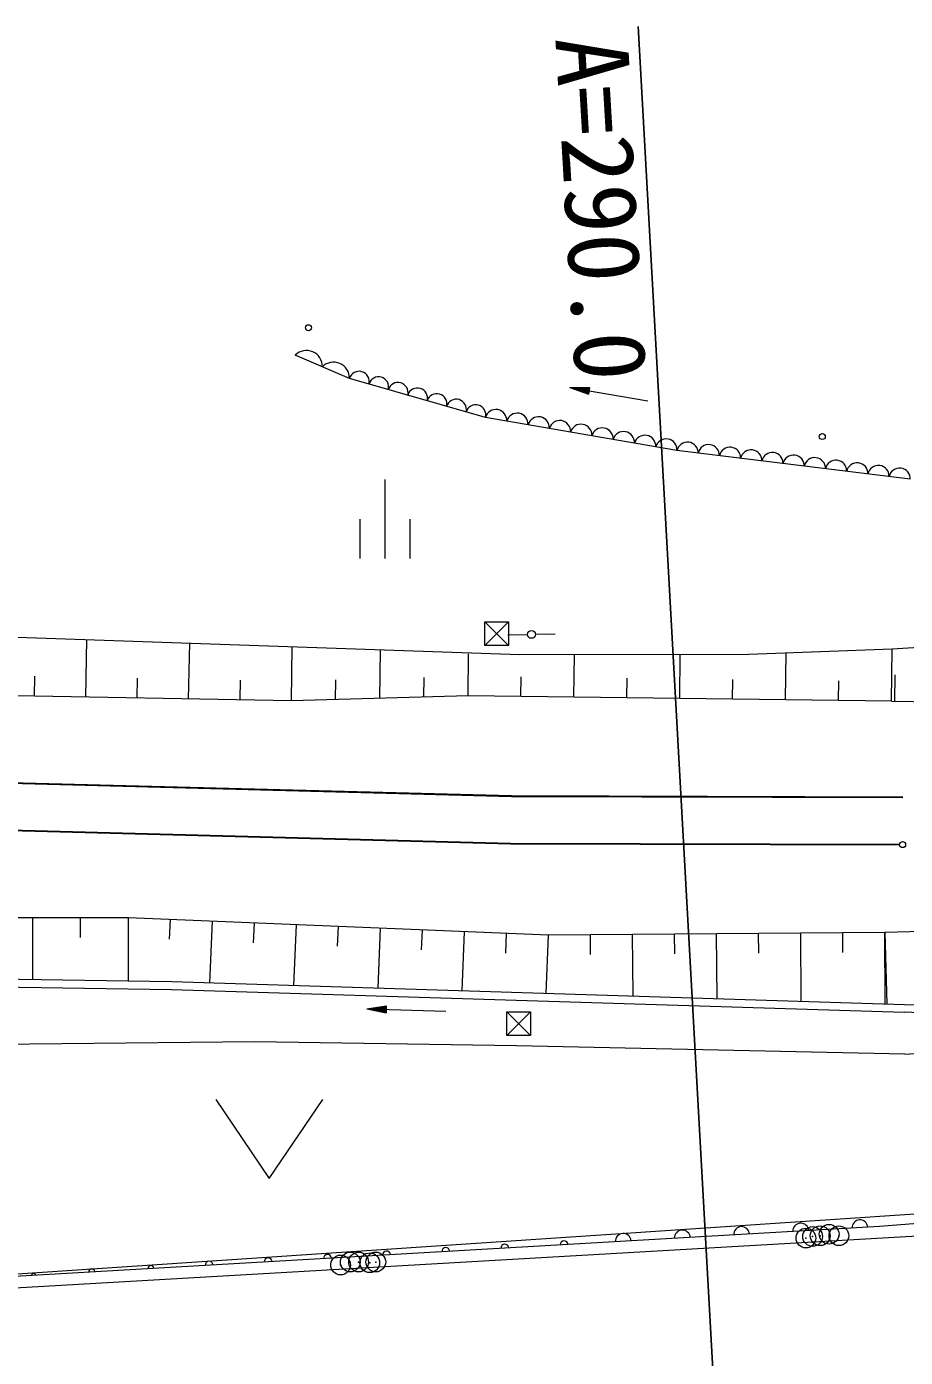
# Model space of a CAD drawing. Units: millimetres, scale not verified. Extents: x 40000 to 680000, y 20000 to 380000.
# Drawn here: x 294016 to 316260, y 282988 to 316676 of the extents above; entities that cross this region are included whole.
import ezdxf
from ezdxf.enums import TextEntityAlignment as Align

# ---------------------------------------------------------------- set-up
doc = ezdxf.new("R2010")
doc.units = ezdxf.units.MM
doc.header["$LTSCALE"] = 1000
doc.header["$PDMODE"] = 32
doc.header["$PDSIZE"] = 500
for name, color, linetype, lineweight in [('M-BGD', 7, 'Continuous', 13), ('M-STR-HTXT', 7, 'Continuous', 13), ('M-STR-STRC', 7, 'Continuous', 25)]:
    doc.layers.add(name, color=color, linetype=linetype, lineweight=lineweight)
doc.styles.add('ＭＳ ゴシック', font='')
doc.styles.get('ＭＳ ゴシック').set_extended_font_data('MS Gothic')

msp = doc.modelspace()

# ---------------------------------------------------------------- linework, layer by layer
at = {"layer": 'M-BGD'}
for p, q in [((302189, 307772), (300818, 308361)), ((305631, 306781), (302189, 307772)), ((307768, 307538), (308268, 307541)), ((307768, 307538), (308239, 307370)), ((307768, 307538), (309740, 307203)), ((307773, 307536), (307773, 307538)), ((307775, 307536), (307776, 307538)), ((307777, 307535), (307779, 307538)), ((307780, 307534), (307781, 307538)), ((307782, 307533), (307784, 307538)), ((307784, 307532), (307787, 307538)), ((307787, 307531), (307789, 307538)), ((307789, 307531), (307792, 307538)), ((307791, 307530), (307795, 307538)), ((307794, 307529), (307797, 307538)), ((307796, 307528), (307800, 307538)), ((307799, 307527), (307803, 307538)), ((307801, 307526), (307805, 307538)), ((307803, 307526), (307808, 307538)), ((307806, 307525), (307811, 307538)), ((307808, 307524), (307813, 307538)), ((307810, 307523), (307816, 307538)), ((307813, 307522), (307819, 307538)), ((307815, 307521), (307821, 307538)), ((307817, 307520), (307824, 307538)), ((307820, 307520), (307827, 307538)), ((307822, 307519), (307829, 307538)), ((307824, 307518), (307832, 307538)), ((307827, 307517), (307835, 307538)), ((307829, 307516), (307837, 307539)), ((307831, 307515), (307840, 307539)), ((307834, 307515), (307843, 307539)), ((307836, 307514), (307845, 307539)), ((307839, 307513), (307848, 307539)), ((307841, 307512), (307851, 307539)), ((307843, 307511), (307853, 307539)), ((307846, 307510), (307856, 307539)), ((307848, 307509), (307859, 307539)), ((307850, 307509), (307861, 307539)), ((307853, 307508), (307864, 307539)), ((307855, 307507), (307867, 307539)), ((307857, 307506), (307869, 307539)), ((307860, 307505), (307872, 307539)), ((307862, 307504), (307875, 307539)), ((307864, 307504), (307877, 307539)), ((307867, 307503), (307880, 307539)), ((307869, 307502), (307883, 307539)), ((307871, 307501), (307885, 307539)), ((307874, 307500), (307888, 307539)), ((307876, 307499), (307891, 307539)), ((307879, 307499), (307893, 307539)), ((307881, 307498), (307896, 307539)), ((307883, 307497), (307899, 307539)), ((307886, 307496), (307901, 307539)), ((307888, 307495), (307904, 307539)), ((307890, 307494), (307907, 307539)), ((307893, 307494), (307909, 307539)), ((307895, 307493), (307912, 307539)), ((307897, 307492), (307915, 307539)), ((307900, 307491), (307917, 307539)), ((307902, 307490), (307920, 307539)), ((307904, 307489), (307923, 307539)), ((307907, 307489), (307925, 307539)), ((307909, 307488), (307928, 307539)), ((307911, 307487), (307931, 307539)), ((307914, 307486), (307933, 307539)), ((307916, 307485), (307936, 307539)), ((307919, 307484), (307939, 307539)), ((307921, 307483), (307941, 307539)), ((307923, 307483), (307944, 307539)), ((307926, 307482), (307947, 307539)), ((307928, 307481), (307949, 307539)), ((307930, 307480), (307952, 307539)), ((307933, 307479), (307955, 307539)), ((307935, 307478), (307957, 307539)), ((307937, 307478), (307960, 307539)), ((307940, 307477), (307963, 307539)), ((307942, 307476), (307965, 307539)), ((307944, 307475), (307968, 307539)), ((307947, 307474), (307971, 307539)), ((307949, 307473), (307973, 307539)), ((307952, 307473), (307976, 307539)), ((307954, 307472), (307979, 307539)), ((307956, 307471), (307981, 307539)), ((307959, 307470), (307984, 307539)), ((307961, 307469), (307987, 307539)), ((307963, 307468), (307989, 307539)), ((307966, 307467), (307992, 307539)), ((307968, 307467), (307995, 307539)), ((307970, 307466), (307997, 307539)), ((307973, 307465), (308000, 307539)), ((307975, 307464), (308003, 307539)), ((307977, 307463), (308005, 307540)), ((307980, 307462), (308008, 307540)), ((307982, 307462), (308011, 307540)), ((307985, 307461), (308013, 307540)), ((307987, 307460), (308016, 307540)), ((307989, 307459), (308019, 307540)), ((307992, 307458), (308021, 307540)), ((307994, 307457), (308024, 307540)), ((307996, 307457), (308027, 307540)), ((307999, 307456), (308029, 307540)), ((308001, 307455), (308032, 307540)), ((308003, 307454), (308035, 307540)), ((308006, 307453), (308037, 307540)), ((308008, 307452), (308040, 307540)), ((308010, 307451), (308043, 307540)), ((308013, 307451), (308045, 307540)), ((308015, 307450), (308048, 307540)), ((308017, 307449), (308051, 307540)), ((308020, 307448), (308053, 307540)), ((308022, 307447), (308056, 307540)), ((308025, 307446), (308059, 307540)), ((308027, 307446), (308061, 307540)), ((308029, 307445), (308064, 307540)), ((308032, 307444), (308067, 307540)), ((308034, 307443), (308069, 307540)), ((308036, 307442), (308072, 307540)), ((308039, 307441), (308074, 307540)), ((308041, 307441), (308077, 307540)), ((308043, 307440), (308080, 307540)), ((308046, 307439), (308083, 307540)), ((308048, 307438), (308085, 307540)), ((308050, 307437), (308088, 307540)), ((308053, 307436), (308091, 307540)), ((308055, 307436), (308093, 307540)), ((308058, 307435), (308096, 307540)), ((308060, 307434), (308098, 307540)), ((308062, 307433), (308101, 307540)), ((308065, 307432), (308104, 307540)), ((308067, 307431), (308107, 307540)), ((308069, 307430), (308109, 307540)), ((308072, 307430), (308112, 307540)), ((308074, 307429), (308115, 307540)), ((308076, 307428), (308117, 307540)), ((308079, 307427), (308120, 307540)), ((308081, 307426), (308122, 307540)), ((308083, 307425), (308125, 307540)), ((308086, 307425), (308128, 307540)), ((308088, 307424), (308131, 307540)), ((308090, 307423), (308133, 307540)), ((308093, 307422), (308136, 307540)), ((308095, 307421), (308139, 307540)), ((308097, 307420), (308141, 307540)), ((308100, 307420), (308144, 307540)), ((308102, 307419), (308146, 307540)), ((308105, 307418), (308149, 307540)), ((308107, 307417), (308152, 307540)), ((308109, 307416), (308155, 307540)), ((308112, 307415), (308157, 307540)), ((308114, 307414), (308160, 307540)), ((308116, 307414), (308163, 307540)), ((308119, 307413), (308165, 307540)), ((308121, 307412), (308168, 307540)), ((308123, 307411), (308170, 307540)), ((308126, 307410), (308173, 307541)), ((308128, 307409), (308176, 307541)), ((308131, 307409), (308179, 307541)), ((308133, 307408), (308181, 307541)), ((308135, 307407), (308184, 307541)), ((308138, 307406), (308187, 307541)), ((308140, 307405), (308189, 307541)), ((308142, 307404), (308192, 307541)), ((308145, 307404), (308194, 307541)), ((308147, 307403), (308197, 307541)), ((308149, 307402), (308200, 307541)), ((308152, 307401), (308203, 307541)), ((308154, 307400), (308205, 307541)), ((308156, 307399), (308208, 307541)), ((308159, 307399), (308211, 307541)), ((308161, 307398), (308213, 307541)), ((308163, 307397), (308216, 307541)), ((308166, 307396), (308218, 307541)), ((308168, 307395), (308221, 307541)), ((308170, 307394), (308224, 307541)), ((308173, 307393), (308227, 307541)), ((308175, 307393), (308229, 307541)), ((308178, 307392), (308232, 307541)), ((308180, 307391), (308235, 307541)), ((308182, 307390), (308237, 307541)), ((308185, 307389), (308240, 307541)), ((308187, 307388), (308242, 307541)), ((308189, 307388), (308245, 307541)), ((308192, 307387), (308248, 307541)), ((308194, 307386), (308251, 307541)), ((308196, 307385), (308253, 307541)), ((308199, 307384), (308256, 307541)), ((308201, 307383), (308259, 307541)), ((308203, 307383), (308261, 307541)), ((308206, 307382), (308264, 307541)), ((308208, 307381), (308266, 307541)), ((308211, 307380), (308267, 307535)), ((308213, 307379), (308264, 307521)), ((308215, 307378), (308262, 307507)), ((308218, 307377), (308260, 307493)), ((308220, 307377), (308257, 307480)), ((308222, 307376), (308255, 307466)), ((308225, 307375), (308253, 307452)), ((308227, 307374), (308250, 307439)), ((308229, 307373), (308248, 307425)), ((308232, 307372), (308246, 307411)), ((308234, 307372), (308243, 307397)), ((308236, 307371), (308241, 307384)), ((308268, 307541), (308239, 307370)), ((310479, 305943), (305631, 306781)), ((316385, 305220), (310479, 305943)), ((303084, 305210), (303084, 303210)), ((302450, 304210), (302450, 303210)), ((303717, 304210), (303717, 303210)), ((315922, 300922), (330466, 301850)), ((305616, 301612), (306216, 301612)), ((305616, 301012), (305616, 301612)), ((305616, 301612), (306216, 301012)), ((305616, 301012), (306216, 301612)), ((306216, 301612), (306216, 301012)), ((292298, 301271), (306498, 300782)), ((306197, 301281), (306697, 301289)), ((306897, 301293), (307397, 301301)), ((295514, 299704), (295542, 301159)), ((298117, 299655), (298144, 301069)), ((300720, 299606), (300737, 300980)), ((302955, 299671), (302971, 300903)), ((306216, 301012), (305616, 301012)), ((312294, 300787), (315922, 300922)), ((315906, 299600), (315922, 300922)), ((305191, 299735), (305204, 300799)), ((306498, 300782), (312294, 300787)), ((307870, 299701), (307883, 300783)), ((310548, 299668), (310563, 300785)), ((313227, 299634), (313242, 300822)), ((294213, 299729), (294222, 300229)), ((296816, 299680), (296825, 300180)), ((304073, 299703), (304080, 300203)), ((306530, 299718), (306537, 300218)), ((309209, 299685), (309215, 300185)), ((315992, 299598), (316002, 300263)), ((299419, 299630), (299428, 300130)), ((301838, 299638), (301844, 300138)), ((311888, 299651), (311894, 300151)), ((314566, 299617), (314573, 300117)), ((300720, 299606), (290308, 299803)), ((305191, 299735), (300720, 299606)), ((315906, 299600), (305191, 299735)), ((315906, 299600), (336149, 299309)), ((292890, 297544), (306287, 297189)), ((292891, 297564), (306287, 297209)), ((292891, 297554), (306287, 297199)), ((306287, 297209), (316194, 297179)), ((306287, 297199), (316194, 297169)), ((306287, 297189), (316194, 297159)), ((292847, 296364), (306269, 296009)), ((292847, 296354), (306269, 295999)), ((292847, 296344), (306269, 295989)), ((306269, 296009), (316116, 295980)), ((306269, 295999), (316115, 295970)), ((306269, 295989), (316116, 295960)), ((296593, 294116), (286901, 294115)), ((294170, 292554), (294170, 294116)), ((295382, 293616), (295382, 294116)), ((307227, 293677), (296593, 294116)), ((296594, 292519), (296593, 294116)), ((339417, 294392), (315738, 293745)), ((297636, 293573), (297657, 294072)), ((298656, 292473), (298720, 294028)), ((299763, 293485), (299783, 293984)), ((300783, 292406), (300847, 293940)), ((301889, 293397), (301910, 293896)), ((302911, 292340), (302973, 293853)), ((304016, 293309), (304037, 293809)), ((305038, 292274), (305100, 293765)), ((306143, 293221), (306163, 293721)), ((307166, 292207), (307227, 293677)), ((315738, 293745), (307227, 293677)), ((308294, 293185), (308290, 293685)), ((309367, 292139), (309354, 293694)), ((310422, 293202), (310418, 293702)), ((311495, 292072), (311482, 293711)), ((312550, 293219), (312546, 293719)), ((313624, 292006), (313610, 293728)), ((314678, 293236), (314674, 293736)), ((315738, 293745), (315789, 291938)), ((315752, 291939), (315738, 293745)), ((287304, 292454), (297687, 292303)), ((287307, 292654), (297692, 292503)), ((297692, 292503), (316237, 291924)), ((297687, 292303), (316231, 291724)), ((302627, 291811), (303121, 291884)), ((302627, 291811), (303116, 291710)), ((302627, 291811), (304626, 291753)), ((302632, 291810), (302632, 291812)), ((302634, 291810), (302635, 291812)), ((302636, 291809), (302637, 291813)), ((302639, 291809), (302640, 291813)), ((302641, 291808), (302643, 291813)), ((302644, 291808), (302645, 291814)), ((302646, 291807), (302648, 291814)), ((302649, 291807), (302650, 291815)), ((302651, 291806), (302653, 291815)), ((302654, 291806), (302656, 291815)), ((302656, 291805), (302658, 291816)), ((302659, 291805), (302661, 291816)), ((302661, 291804), (302664, 291817)), ((302663, 291804), (302666, 291817)), ((302666, 291803), (302669, 291817)), ((302668, 291803), (302672, 291818)), ((302671, 291802), (302674, 291818)), ((302673, 291802), (302677, 291818)), ((302676, 291801), (302679, 291819)), ((302678, 291801), (302682, 291819)), ((302681, 291800), (302685, 291820)), ((302683, 291800), (302687, 291820)), ((302685, 291799), (302690, 291820)), ((302688, 291799), (302693, 291821)), ((302690, 291798), (302695, 291821)), ((302693, 291798), (302698, 291822)), ((302695, 291797), (302701, 291822)), ((302698, 291796), (302703, 291822)), ((302700, 291796), (302706, 291823)), ((302703, 291795), (302708, 291823)), ((302705, 291795), (302711, 291824)), ((302708, 291794), (302714, 291824)), ((302710, 291794), (302716, 291824)), ((302712, 291794), (302719, 291825)), ((302715, 291793), (302722, 291825)), ((302717, 291792), (302724, 291825)), ((302720, 291792), (302727, 291826)), ((302722, 291791), (302730, 291826)), ((302725, 291791), (302732, 291827)), ((302727, 291790), (302735, 291827)), ((302730, 291790), (302738, 291827)), ((302732, 291789), (302740, 291828)), ((302734, 291789), (302743, 291828)), ((302737, 291788), (302745, 291829)), ((302739, 291788), (302748, 291829)), ((302742, 291787), (302751, 291829)), ((302744, 291787), (302753, 291830)), ((302747, 291786), (302756, 291830)), ((302749, 291786), (302759, 291830)), ((302752, 291785), (302761, 291831)), ((302754, 291785), (302764, 291831)), ((302756, 291784), (302767, 291832)), ((302759, 291784), (302769, 291832)), ((302761, 291783), (302772, 291832)), ((302764, 291783), (302774, 291833)), ((302766, 291782), (302777, 291833)), ((302769, 291782), (302780, 291834)), ((302771, 291781), (302782, 291834)), ((302774, 291781), (302785, 291834)), ((302776, 291780), (302788, 291835)), ((302779, 291780), (302790, 291835)), ((302781, 291779), (302793, 291836)), ((302783, 291779), (302796, 291836)), ((302786, 291778), (302798, 291836)), ((302788, 291778), (302801, 291837)), ((302791, 291777), (302804, 291837)), ((302793, 291777), (302806, 291837)), ((302796, 291776), (302809, 291838)), ((302798, 291776), (302811, 291838)), ((302801, 291775), (302814, 291839)), ((302803, 291775), (302817, 291839)), ((302805, 291774), (302819, 291839)), ((302808, 291774), (302822, 291840)), ((302810, 291773), (302825, 291840)), ((302813, 291773), (302827, 291841)), ((302815, 291772), (302830, 291841)), ((302818, 291772), (302833, 291841)), ((302820, 291771), (302835, 291842)), ((302823, 291771), (302838, 291842)), ((302825, 291770), (302840, 291842)), ((302828, 291770), (302843, 291843)), ((302830, 291769), (302846, 291843)), ((302832, 291769), (302848, 291844)), ((302835, 291768), (302851, 291844)), ((302837, 291768), (302854, 291844)), ((302840, 291767), (302856, 291845)), ((302842, 291767), (302859, 291845)), ((302845, 291766), (302862, 291846)), ((302847, 291766), (302864, 291846)), ((302850, 291765), (302867, 291846)), ((302852, 291765), (302869, 291847)), ((302854, 291764), (302872, 291847)), ((302857, 291764), (302875, 291848)), ((302859, 291763), (302877, 291848)), ((302862, 291763), (302880, 291848)), ((302864, 291762), (302883, 291849)), ((302867, 291762), (302885, 291849)), ((302869, 291761), (302888, 291849)), ((302872, 291761), (302891, 291850)), ((302874, 291760), (302893, 291850)), ((302876, 291760), (302896, 291851)), ((302879, 291759), (302898, 291851)), ((302881, 291759), (302901, 291851)), ((302884, 291758), (302904, 291852)), ((302886, 291758), (302906, 291852)), ((302889, 291757), (302909, 291853)), ((302891, 291757), (302912, 291853)), ((302894, 291756), (302914, 291853)), ((302896, 291756), (302917, 291854)), ((302899, 291755), (302920, 291854)), ((302901, 291755), (302922, 291854)), ((302903, 291754), (302925, 291855)), ((302906, 291754), (302927, 291855)), ((302908, 291753), (302930, 291856)), ((302911, 291753), (302933, 291856)), ((302913, 291752), (302935, 291856)), ((302916, 291752), (302938, 291857)), ((302918, 291751), (302941, 291857)), ((302921, 291751), (302943, 291858)), ((302923, 291750), (302946, 291858)), ((302925, 291750), (302949, 291858)), ((302928, 291749), (302951, 291859)), ((302930, 291748), (302954, 291859)), ((302933, 291748), (302957, 291860)), ((302935, 291747), (302959, 291860)), ((302938, 291747), (302962, 291860)), ((302940, 291746), (302964, 291861)), ((302943, 291746), (302967, 291861)), ((302945, 291746), (302970, 291861)), ((302948, 291745), (302972, 291862)), ((302950, 291745), (302975, 291862)), ((302952, 291744), (302978, 291863)), ((302955, 291743), (302980, 291863)), ((302957, 291743), (302983, 291863)), ((302960, 291742), (302986, 291864)), ((302962, 291742), (302988, 291864)), ((302965, 291741), (302991, 291865)), ((302967, 291741), (302993, 291865)), ((302969, 291740), (302996, 291865)), ((302972, 291740), (302999, 291866)), ((302974, 291739), (303001, 291866)), ((302977, 291739), (303004, 291866)), ((302979, 291738), (303007, 291867)), ((302982, 291738), (303009, 291867)), ((302984, 291737), (303012, 291868)), ((302987, 291737), (303015, 291868)), ((302989, 291736), (303017, 291868)), ((302992, 291736), (303020, 291869)), ((302994, 291735), (303022, 291869)), ((302996, 291735), (303025, 291870)), ((302999, 291734), (303028, 291870)), ((303001, 291734), (303030, 291870)), ((303004, 291733), (303033, 291871)), ((303006, 291733), (303036, 291871)), ((303009, 291732), (303038, 291871)), ((303011, 291732), (303041, 291872)), ((303014, 291731), (303044, 291872)), ((303016, 291731), (303046, 291873)), ((303019, 291730), (303049, 291873)), ((303021, 291730), (303051, 291873)), ((303023, 291729), (303054, 291874)), ((303026, 291729), (303057, 291874)), ((303028, 291728), (303059, 291875)), ((303031, 291728), (303062, 291875)), ((303033, 291727), (303065, 291875)), ((303036, 291727), (303067, 291876)), ((303038, 291726), (303070, 291876)), ((303040, 291726), (303073, 291877)), ((303043, 291725), (303075, 291877)), ((303045, 291725), (303078, 291877)), ((303048, 291724), (303081, 291878)), ((303050, 291724), (303083, 291878)), ((303053, 291723), (303086, 291878)), ((303055, 291723), (303088, 291879)), ((303058, 291722), (303091, 291879)), ((303060, 291722), (303094, 291880)), ((303063, 291721), (303096, 291880)), ((303065, 291721), (303099, 291880)), ((303067, 291720), (303102, 291881)), ((303070, 291720), (303104, 291881)), ((303072, 291719), (303107, 291882)), ((303075, 291719), (303110, 291882)), ((303077, 291718), (303112, 291882)), ((303080, 291718), (303115, 291883)), ((303082, 291717), (303117, 291883)), ((303085, 291717), (303120, 291883)), ((303087, 291716), (303121, 291877)), ((303089, 291716), (303121, 291863)), ((303092, 291715), (303120, 291849)), ((303094, 291715), (303120, 291835)), ((303097, 291714), (303120, 291822)), ((303099, 291714), (303119, 291808)), ((303102, 291713), (303119, 291794)), ((303104, 291713), (303118, 291780)), ((303107, 291712), (303118, 291766)), ((303109, 291712), (303118, 291752)), ((303112, 291711), (303117, 291738)), ((303121, 291884), (303116, 291710)), ((306169, 291739), (306768, 291739)), ((306169, 291139), (306169, 291739)), ((306169, 291739), (306768, 291139)), ((306169, 291139), (306768, 291739)), ((306768, 291739), (306768, 291139)), ((316237, 291924), (320843, 291788)), ((303114, 291711), (303117, 291724)), ((320839, 291554), (316231, 291724)), ((306768, 291139), (306169, 291139)), ((299796, 290978), (289576, 290866)), ((306414, 290879), (299796, 290978)), ((316246, 290662), (306414, 290879)), ((316246, 290662), (319822, 290907)), ((298806, 289514), (300159, 287514)), ((300159, 287514), (301512, 289514)), ((292386, 285013), (319042, 286791)), ((321116, 286752), (315608, 286299)), ((315608, 286299), (292486, 284969)), ((319065, 286198), (292504, 284670))]:
    msp.add_line(p, q, dxfattribs=at)
for centre, radius in [((301151, 309054), 75), ((314157, 306298), 75), ((306797, 301291), 100), ((316190, 295969), 75)]:
    msp.add_circle(centre, radius, dxfattribs=at)
for centre, radius, start, end in [((301100, 308073), 403, 359.0847, 134.3835), ((301785, 307778), 403, 359.0847, 134.3835), ((302433, 307695), 256, 345.2721, 162.6032), ((302925, 307554), 256, 345.2721, 162.6032), ((303416, 307412), 256, 345.2721, 162.6032), ((303908, 307271), 256, 345.2721, 162.6032), ((304400, 307129), 256, 345.2721, 162.6032), ((304892, 306987), 256, 345.2721, 162.6032), ((305384, 306846), 256, 345.2721, 162.6032), ((305896, 306710), 274, 355.3002, 165.095), ((306435, 306617), 274, 355.3002, 165.095), ((306974, 306524), 274, 355.3002, 165.095), ((307512, 306431), 274, 355.3002, 165.095), ((308051, 306338), 274, 355.3002, 165.095), ((308590, 306245), 274, 355.3002, 165.095), ((309128, 306152), 274, 355.3002, 165.095), ((309667, 306059), 274, 355.3002, 165.095), ((310206, 305966), 274, 355.3002, 165.095), ((310745, 305889), 271, 357.5153, 168.5155), ((311282, 305823), 271, 357.5153, 168.5155), ((311819, 305758), 271, 357.5153, 168.5155), ((312356, 305692), 271, 357.5153, 168.5155), ((312892, 305626), 271, 357.5153, 168.5155), ((313429, 305560), 271, 357.5153, 168.5155), ((313966, 305495), 271, 357.5153, 168.5155), ((314503, 305429), 271, 357.5153, 168.5155), ((315040, 305363), 271, 357.5153, 168.5155), ((315577, 305297), 271, 357.5153, 168.5155), ((316114, 305231), 271, 357.5153, 168.5155), ((313611, 286185), 200, 3.2928, 183.2927), ((315109, 286271), 200, 3.2928, 183.2927), ((309118, 285926), 200, 3.2928, 183.2927), ((310616, 286012), 200, 3.2928, 183.2927), ((312114, 286098), 200, 3.2928, 183.2927), ((303128, 285581), 100, 3.2928, 183.2927), ((304626, 285668), 100, 3.2928, 183.2927), ((306123, 285754), 100, 3.2928, 183.2927), ((307621, 285840), 100, 3.2928, 183.2927), ((298636, 285323), 100, 3.2928, 183.2927), ((300133, 285409), 100, 3.2928, 183.2927), ((301631, 285495), 100, 3.2928, 183.2927), ((294193, 285067), 50, 3.2928, 183.2927), ((295666, 285152), 75, 3.2928, 183.2927), ((297163, 285238), 75, 3.2928, 183.2927)]:
    msp.add_arc(centre, radius, start, end, dxfattribs=at)
for p in [(314330, 286105), (313742, 286010), (313913, 286048), (314103, 286067), (314577, 286067), (301963, 285327), (302210, 285403), (302419, 285403), (302703, 285384), (302855, 285403)]:
    msp.add_point(p, dxfattribs=at)
at = {"layer": 'M-STR-STRC'}
msp.add_line((311437, 281730), (309496, 316676), dxfattribs=at)

# ---------------------------------------------------------------- texts
at = {"layer": 'M-STR-HTXT', "style": 'ＭＳ ゴシック'}
msp.add_text('A=290.0', height=1833, rotation=273.382, dxfattribs=at).set_placement((306850, 316342), align=Align.BOTTOM_LEFT)

doc.saveas('drawing.dxf')
